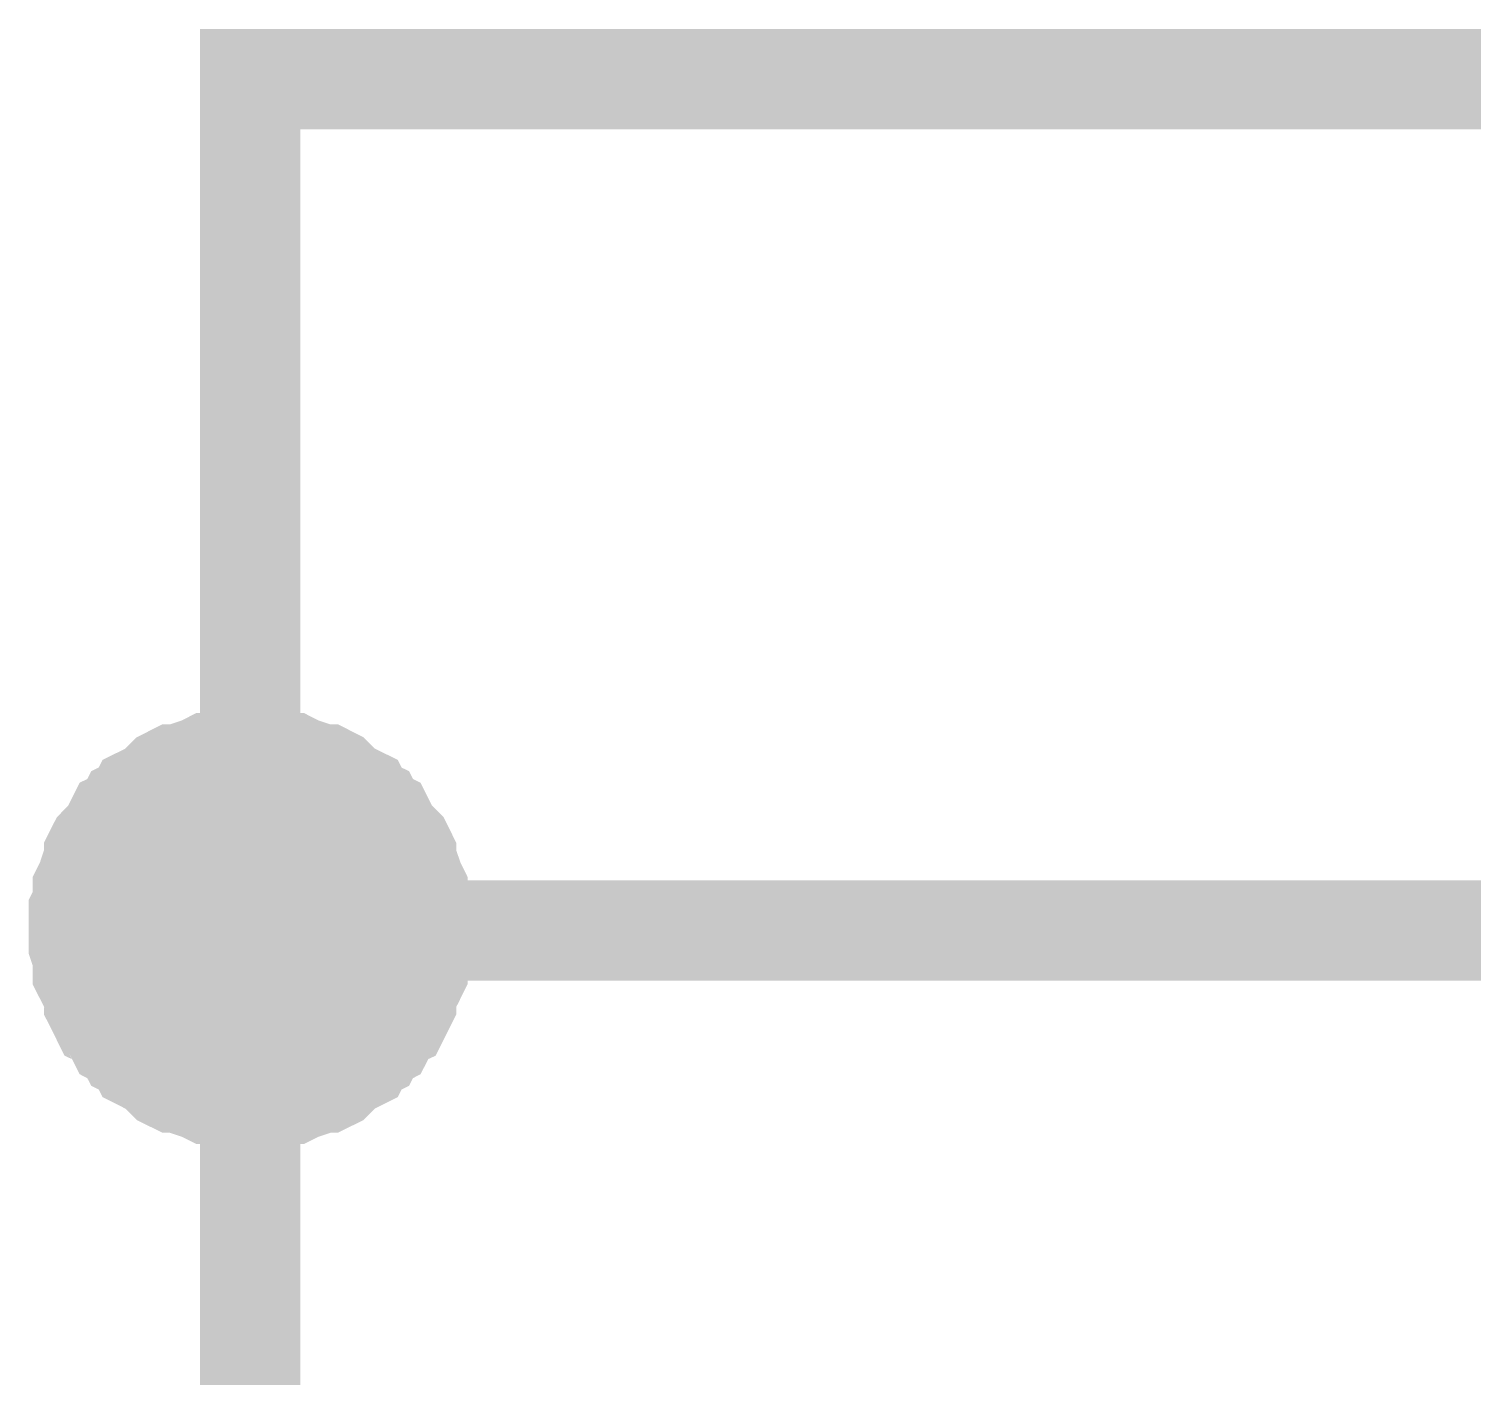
# Model space of a CAD drawing. Header units: inches. Extents: x 0 to 11, y 0 to 8.5.
# Drawn here: x 6.6739 to 6.8435, y 4.7472 to 4.9056 of the extents above; entities that cross this region are included whole.
import ezdxf

# ---------------------------------------------------------------- set-up
doc = ezdxf.new("R2010")
doc.units = ezdxf.units.IN
doc.header["$MEASUREMENT"] = 0
doc.layers.add('Sheet', color=255, linetype='Continuous')

msp = doc.modelspace()

# ---------------------------------------------------------------- linework, layer by layer
at = {"layer": 'Sheet'}
for points, const_width in [([(6.79995, 4.89965), (6.69989, 4.89965), (6.69989, 4.79957)], 0.0118), ([(7.00008, 4.89965), (6.79995, 4.89965)], 0.0118), ([(6.67978, 4.79957), (6.67978, 4.80046), (6.67978, 4.8018), (6.68023, 4.8027), (6.68023, 4.80359), (6.68023, 4.80448), (6.68068, 4.80538), (6.68112, 4.80672), (6.68157, 4.80761), (6.68157, 4.80851), (6.68202, 4.8094), (6.68246, 4.80985), (6.68336, 4.81074), (6.6838, 4.81163), (6.68425, 4.81253), (6.68514, 4.81297), (6.68559, 4.81387), (6.68648, 4.81431), (6.68693, 4.81521), (6.68782, 4.81565), (6.68872, 4.8161), (6.68961, 4.81699), (6.69006, 4.81744), (6.69095, 4.81789), (6.69185, 4.81789), (6.69274, 4.81833), (6.69408, 4.81878), (6.69497, 4.81923), (6.69587, 4.81923), (6.69676, 4.81923), (6.69765, 4.81968), (6.69899, 4.81968), (6.69989, 4.81968)], 0.0118), ([(6.67978, 4.79957), (6.67978, 4.80046), (6.67978, 4.8018), (6.68023, 4.8027), (6.68023, 4.80359), (6.68023, 4.80448), (6.68068, 4.80538), (6.68112, 4.80672), (6.68157, 4.80761), (6.68157, 4.80851), (6.68202, 4.8094), (6.68246, 4.80985), (6.68336, 4.81074), (6.6838, 4.81163), (6.68425, 4.81253), (6.68514, 4.81297), (6.68559, 4.81387), (6.68648, 4.81431), (6.68693, 4.81521), (6.68782, 4.81565), (6.68872, 4.8161), (6.68961, 4.81699), (6.69006, 4.81744), (6.69095, 4.81789), (6.69185, 4.81789), (6.69274, 4.81833), (6.69408, 4.81878), (6.69497, 4.81923), (6.69587, 4.81923), (6.69676, 4.81923), (6.69765, 4.81968), (6.69899, 4.81968), (6.69989, 4.81968)], 0.0118), ([(6.67978, 4.79957), (6.67978, 4.80046), (6.67978, 4.8018), (6.68023, 4.8027), (6.68023, 4.80359), (6.68023, 4.80448), (6.68068, 4.80538), (6.68112, 4.80672), (6.68157, 4.80761), (6.68157, 4.80851), (6.68202, 4.8094), (6.68246, 4.80985), (6.68336, 4.81074), (6.6838, 4.81163), (6.68425, 4.81253), (6.68514, 4.81297), (6.68559, 4.81387), (6.68648, 4.81431), (6.68693, 4.81521), (6.68782, 4.81565), (6.68872, 4.8161), (6.68961, 4.81699), (6.69006, 4.81744), (6.69095, 4.81789), (6.69185, 4.81789), (6.69274, 4.81833), (6.69408, 4.81878), (6.69497, 4.81923), (6.69587, 4.81923), (6.69676, 4.81923), (6.69765, 4.81968), (6.69899, 4.81968), (6.69989, 4.81968)], 0.0118), ([(6.67978, 4.79957), (6.67978, 4.80046), (6.67978, 4.8018), (6.68023, 4.8027), (6.68023, 4.80359), (6.68023, 4.80448), (6.68068, 4.80538), (6.68112, 4.80672), (6.68157, 4.80761), (6.68157, 4.80851), (6.68202, 4.8094), (6.68246, 4.80985), (6.68336, 4.81074), (6.6838, 4.81163), (6.68425, 4.81253), (6.68514, 4.81297), (6.68559, 4.81387), (6.68648, 4.81431), (6.68693, 4.81521), (6.68782, 4.81565), (6.68872, 4.8161), (6.68961, 4.81699), (6.69006, 4.81744), (6.69095, 4.81789), (6.69185, 4.81789), (6.69274, 4.81833), (6.69408, 4.81878), (6.69497, 4.81923), (6.69587, 4.81923), (6.69676, 4.81923), (6.69765, 4.81968), (6.69899, 4.81968), (6.69989, 4.81968)], 0.0118), ([(6.69989, 4.81968), (6.69989, 4.81968)], 0.0118), ([(6.69989, 4.81968), (6.70078, 4.81968), (6.70212, 4.81968), (6.70301, 4.81923), (6.70391, 4.81923), (6.7048, 4.81923), (6.70569, 4.81878), (6.70703, 4.81833), (6.70793, 4.81789), (6.70882, 4.81789), (6.70971, 4.81744), (6.71016, 4.81699), (6.71105, 4.8161), (6.71195, 4.81565), (6.71284, 4.81521), (6.71329, 4.81431), (6.71418, 4.81387), (6.71463, 4.81297), (6.71552, 4.81253), (6.71597, 4.81163), (6.71641, 4.81074), (6.71731, 4.80985), (6.71776, 4.8094), (6.7182, 4.80851), (6.7182, 4.80761), (6.71865, 4.80672), (6.7191, 4.80538), (6.71954, 4.80448), (6.71954, 4.80359), (6.71954, 4.8027), (6.71999, 4.8018), (6.71999, 4.80046), (6.71999, 4.79957)], 0.0118), ([(6.69989, 4.81968), (6.69989, 4.81968)], 0.0118), ([(6.69989, 4.81968), (6.70078, 4.81968), (6.70212, 4.81968), (6.70301, 4.81923), (6.70391, 4.81923), (6.7048, 4.81923), (6.70569, 4.81878), (6.70703, 4.81833), (6.70793, 4.81789), (6.70882, 4.81789), (6.70971, 4.81744), (6.71016, 4.81699), (6.71105, 4.8161), (6.71195, 4.81565), (6.71284, 4.81521), (6.71329, 4.81431), (6.71418, 4.81387), (6.71463, 4.81297), (6.71552, 4.81253), (6.71597, 4.81163), (6.71641, 4.81074), (6.71731, 4.80985), (6.71776, 4.8094), (6.7182, 4.80851), (6.7182, 4.80761), (6.71865, 4.80672), (6.7191, 4.80538), (6.71954, 4.80448), (6.71954, 4.80359), (6.71954, 4.8027), (6.71999, 4.8018), (6.71999, 4.80046), (6.71999, 4.79957)], 0.0118), ([(6.69989, 4.81968), (6.69989, 4.81968)], 0.0118), ([(6.69989, 4.81968), (6.70078, 4.81968), (6.70212, 4.81968), (6.70301, 4.81923), (6.70391, 4.81923), (6.7048, 4.81923), (6.70569, 4.81878), (6.70703, 4.81833), (6.70793, 4.81789), (6.70882, 4.81789), (6.70971, 4.81744), (6.71016, 4.81699), (6.71105, 4.8161), (6.71195, 4.81565), (6.71284, 4.81521), (6.71329, 4.81431), (6.71418, 4.81387), (6.71463, 4.81297), (6.71552, 4.81253), (6.71597, 4.81163), (6.71641, 4.81074), (6.71731, 4.80985), (6.71776, 4.8094), (6.7182, 4.80851), (6.7182, 4.80761), (6.71865, 4.80672), (6.7191, 4.80538), (6.71954, 4.80448), (6.71954, 4.80359), (6.71954, 4.8027), (6.71999, 4.8018), (6.71999, 4.80046), (6.71999, 4.79957)], 0.0118), ([(6.69989, 4.81968), (6.69989, 4.81968)], 0.0118), ([(6.69989, 4.81968), (6.70078, 4.81968), (6.70212, 4.81968), (6.70301, 4.81923), (6.70391, 4.81923), (6.7048, 4.81923), (6.70569, 4.81878), (6.70703, 4.81833), (6.70793, 4.81789), (6.70882, 4.81789), (6.70971, 4.81744), (6.71016, 4.81699), (6.71105, 4.8161), (6.71195, 4.81565), (6.71284, 4.81521), (6.71329, 4.81431), (6.71418, 4.81387), (6.71463, 4.81297), (6.71552, 4.81253), (6.71597, 4.81163), (6.71641, 4.81074), (6.71731, 4.80985), (6.71776, 4.8094), (6.7182, 4.80851), (6.7182, 4.80761), (6.71865, 4.80672), (6.7191, 4.80538), (6.71954, 4.80448), (6.71954, 4.80359), (6.71954, 4.8027), (6.71999, 4.8018), (6.71999, 4.80046), (6.71999, 4.79957)], 0.0118), ([(6.67978, 4.79957), (6.67978, 4.80046), (6.67978, 4.8018), (6.68023, 4.8027), (6.68023, 4.80359), (6.68023, 4.80448), (6.68068, 4.80538), (6.68112, 4.80672), (6.68157, 4.80761), (6.68157, 4.80851), (6.68202, 4.8094), (6.68246, 4.80985), (6.68336, 4.81074), (6.6838, 4.81163), (6.68425, 4.81253), (6.68514, 4.81297), (6.68559, 4.81387), (6.68648, 4.81431), (6.68693, 4.81521), (6.68782, 4.81565), (6.68872, 4.8161), (6.68961, 4.81699), (6.69006, 4.81744), (6.69095, 4.81789), (6.69185, 4.81789), (6.69274, 4.81833), (6.69408, 4.81878), (6.69497, 4.81923), (6.69587, 4.81923), (6.69676, 4.81923), (6.69765, 4.81968), (6.69899, 4.81968), (6.69989, 4.81968)], 0.0039), ([(6.67978, 4.79957), (6.67978, 4.80046), (6.67978, 4.8018), (6.68023, 4.8027), (6.68023, 4.80359), (6.68023, 4.80448), (6.68068, 4.80538), (6.68112, 4.80672), (6.68157, 4.80761), (6.68157, 4.80851), (6.68202, 4.8094), (6.68246, 4.80985), (6.68336, 4.81074), (6.6838, 4.81163), (6.68425, 4.81253), (6.68514, 4.81297), (6.68559, 4.81387), (6.68648, 4.81431), (6.68693, 4.81521), (6.68782, 4.81565), (6.68872, 4.8161), (6.68961, 4.81699), (6.69006, 4.81744), (6.69095, 4.81789), (6.69185, 4.81789), (6.69274, 4.81833), (6.69408, 4.81878), (6.69497, 4.81923), (6.69587, 4.81923), (6.69676, 4.81923), (6.69765, 4.81968), (6.69899, 4.81968), (6.69989, 4.81968)], 0.0039), ([(6.67978, 4.79957), (6.67978, 4.80046), (6.67978, 4.8018), (6.68023, 4.8027), (6.68023, 4.80359), (6.68023, 4.80448), (6.68068, 4.80538), (6.68112, 4.80672), (6.68157, 4.80761), (6.68157, 4.80851), (6.68202, 4.8094), (6.68246, 4.80985), (6.68336, 4.81074), (6.6838, 4.81163), (6.68425, 4.81253), (6.68514, 4.81297), (6.68559, 4.81387), (6.68648, 4.81431), (6.68693, 4.81521), (6.68782, 4.81565), (6.68872, 4.8161), (6.68961, 4.81699), (6.69006, 4.81744), (6.69095, 4.81789), (6.69185, 4.81789), (6.69274, 4.81833), (6.69408, 4.81878), (6.69497, 4.81923), (6.69587, 4.81923), (6.69676, 4.81923), (6.69765, 4.81968), (6.69899, 4.81968), (6.69989, 4.81968)], 0.0039), ([(6.67978, 4.79957), (6.67978, 4.80046), (6.67978, 4.8018), (6.68023, 4.8027), (6.68023, 4.80359), (6.68023, 4.80448), (6.68068, 4.80538), (6.68112, 4.80672), (6.68157, 4.80761), (6.68157, 4.80851), (6.68202, 4.8094), (6.68246, 4.80985), (6.68336, 4.81074), (6.6838, 4.81163), (6.68425, 4.81253), (6.68514, 4.81297), (6.68559, 4.81387), (6.68648, 4.81431), (6.68693, 4.81521), (6.68782, 4.81565), (6.68872, 4.8161), (6.68961, 4.81699), (6.69006, 4.81744), (6.69095, 4.81789), (6.69185, 4.81789), (6.69274, 4.81833), (6.69408, 4.81878), (6.69497, 4.81923), (6.69587, 4.81923), (6.69676, 4.81923), (6.69765, 4.81968), (6.69899, 4.81968), (6.69989, 4.81968)], 0.0039), ([(6.69989, 4.81968), (6.69989, 4.81968)], 0.0039), ([(6.69989, 4.81968), (6.70078, 4.81968), (6.70212, 4.81968), (6.70301, 4.81923), (6.70391, 4.81923), (6.7048, 4.81923), (6.70569, 4.81878), (6.70703, 4.81833), (6.70793, 4.81789), (6.70882, 4.81789), (6.70971, 4.81744), (6.71016, 4.81699), (6.71105, 4.8161), (6.71195, 4.81565), (6.71284, 4.81521), (6.71329, 4.81431), (6.71418, 4.81387), (6.71463, 4.81297), (6.71552, 4.81253), (6.71597, 4.81163), (6.71641, 4.81074), (6.71731, 4.80985), (6.71776, 4.8094), (6.7182, 4.80851), (6.7182, 4.80761), (6.71865, 4.80672), (6.7191, 4.80538), (6.71954, 4.80448), (6.71954, 4.80359), (6.71954, 4.8027), (6.71999, 4.8018), (6.71999, 4.80046), (6.71999, 4.79957)], 0.0039), ([(6.69989, 4.81968), (6.69989, 4.81968)], 0.0039), ([(6.69989, 4.81968), (6.70078, 4.81968), (6.70212, 4.81968), (6.70301, 4.81923), (6.70391, 4.81923), (6.7048, 4.81923), (6.70569, 4.81878), (6.70703, 4.81833), (6.70793, 4.81789), (6.70882, 4.81789), (6.70971, 4.81744), (6.71016, 4.81699), (6.71105, 4.8161), (6.71195, 4.81565), (6.71284, 4.81521), (6.71329, 4.81431), (6.71418, 4.81387), (6.71463, 4.81297), (6.71552, 4.81253), (6.71597, 4.81163), (6.71641, 4.81074), (6.71731, 4.80985), (6.71776, 4.8094), (6.7182, 4.80851), (6.7182, 4.80761), (6.71865, 4.80672), (6.7191, 4.80538), (6.71954, 4.80448), (6.71954, 4.80359), (6.71954, 4.8027), (6.71999, 4.8018), (6.71999, 4.80046), (6.71999, 4.79957)], 0.0039), ([(6.69989, 4.81968), (6.69989, 4.81968)], 0.0039), ([(6.69989, 4.81968), (6.70078, 4.81968), (6.70212, 4.81968), (6.70301, 4.81923), (6.70391, 4.81923), (6.7048, 4.81923), (6.70569, 4.81878), (6.70703, 4.81833), (6.70793, 4.81789), (6.70882, 4.81789), (6.70971, 4.81744), (6.71016, 4.81699), (6.71105, 4.8161), (6.71195, 4.81565), (6.71284, 4.81521), (6.71329, 4.81431), (6.71418, 4.81387), (6.71463, 4.81297), (6.71552, 4.81253), (6.71597, 4.81163), (6.71641, 4.81074), (6.71731, 4.80985), (6.71776, 4.8094), (6.7182, 4.80851), (6.7182, 4.80761), (6.71865, 4.80672), (6.7191, 4.80538), (6.71954, 4.80448), (6.71954, 4.80359), (6.71954, 4.8027), (6.71999, 4.8018), (6.71999, 4.80046), (6.71999, 4.79957)], 0.0039), ([(6.69989, 4.81968), (6.69989, 4.81968)], 0.0039), ([(6.69989, 4.81968), (6.70078, 4.81968), (6.70212, 4.81968), (6.70301, 4.81923), (6.70391, 4.81923), (6.7048, 4.81923), (6.70569, 4.81878), (6.70703, 4.81833), (6.70793, 4.81789), (6.70882, 4.81789), (6.70971, 4.81744), (6.71016, 4.81699), (6.71105, 4.8161), (6.71195, 4.81565), (6.71284, 4.81521), (6.71329, 4.81431), (6.71418, 4.81387), (6.71463, 4.81297), (6.71552, 4.81253), (6.71597, 4.81163), (6.71641, 4.81074), (6.71731, 4.80985), (6.71776, 4.8094), (6.7182, 4.80851), (6.7182, 4.80761), (6.71865, 4.80672), (6.7191, 4.80538), (6.71954, 4.80448), (6.71954, 4.80359), (6.71954, 4.8027), (6.71999, 4.8018), (6.71999, 4.80046), (6.71999, 4.79957)], 0.0039), ([(6.69989, 4.77991), (6.69899, 4.77991), (6.69765, 4.77991), (6.69676, 4.78036), (6.69587, 4.78036), (6.69497, 4.78036), (6.69408, 4.7808), (6.69274, 4.78125), (6.69185, 4.7817), (6.69095, 4.7817), (6.69006, 4.78214), (6.68961, 4.78259), (6.68872, 4.78348), (6.68782, 4.78393), (6.68693, 4.78438), (6.68648, 4.78527), (6.68559, 4.78572), (6.68514, 4.78661), (6.68425, 4.78706), (6.6838, 4.78795), (6.68336, 4.78885), (6.68246, 4.78929), (6.68202, 4.79019), (6.68157, 4.79108), (6.68157, 4.79197), (6.68112, 4.79287), (6.68068, 4.79376), (6.68023, 4.79465), (6.68023, 4.79555), (6.68023, 4.79644), (6.67978, 4.79778), (6.67978, 4.79868), (6.67978, 4.79957)], 0.0118), ([(6.67978, 4.79957), (6.67978, 4.79957)], 0.0118), ([(6.69989, 4.77991), (6.69899, 4.77991), (6.69765, 4.77991), (6.69676, 4.78036), (6.69587, 4.78036), (6.69497, 4.78036), (6.69408, 4.7808), (6.69274, 4.78125), (6.69185, 4.7817), (6.69095, 4.7817), (6.69006, 4.78214), (6.68961, 4.78259), (6.68872, 4.78348), (6.68782, 4.78393), (6.68693, 4.78438), (6.68648, 4.78527), (6.68559, 4.78572), (6.68514, 4.78661), (6.68425, 4.78706), (6.6838, 4.78795), (6.68336, 4.78885), (6.68246, 4.78929), (6.68202, 4.79019), (6.68157, 4.79108), (6.68157, 4.79197), (6.68112, 4.79287), (6.68068, 4.79376), (6.68023, 4.79465), (6.68023, 4.79555), (6.68023, 4.79644), (6.67978, 4.79778), (6.67978, 4.79868), (6.67978, 4.79957)], 0.0118), ([(6.67978, 4.79957), (6.67978, 4.79957)], 0.0118), ([(6.69989, 4.77991), (6.69899, 4.77991), (6.69765, 4.77991), (6.69676, 4.78036), (6.69587, 4.78036), (6.69497, 4.78036), (6.69408, 4.7808), (6.69274, 4.78125), (6.69185, 4.7817), (6.69095, 4.7817), (6.69006, 4.78214), (6.68961, 4.78259), (6.68872, 4.78348), (6.68782, 4.78393), (6.68693, 4.78438), (6.68648, 4.78527), (6.68559, 4.78572), (6.68514, 4.78661), (6.68425, 4.78706), (6.6838, 4.78795), (6.68336, 4.78885), (6.68246, 4.78929), (6.68202, 4.79019), (6.68157, 4.79108), (6.68157, 4.79197), (6.68112, 4.79287), (6.68068, 4.79376), (6.68023, 4.79465), (6.68023, 4.79555), (6.68023, 4.79644), (6.67978, 4.79778), (6.67978, 4.79868), (6.67978, 4.79957)], 0.0118), ([(6.67978, 4.79957), (6.67978, 4.79957)], 0.0118), ([(6.69989, 4.77991), (6.69899, 4.77991), (6.69765, 4.77991), (6.69676, 4.78036), (6.69587, 4.78036), (6.69497, 4.78036), (6.69408, 4.7808), (6.69274, 4.78125), (6.69185, 4.7817), (6.69095, 4.7817), (6.69006, 4.78214), (6.68961, 4.78259), (6.68872, 4.78348), (6.68782, 4.78393), (6.68693, 4.78438), (6.68648, 4.78527), (6.68559, 4.78572), (6.68514, 4.78661), (6.68425, 4.78706), (6.6838, 4.78795), (6.68336, 4.78885), (6.68246, 4.78929), (6.68202, 4.79019), (6.68157, 4.79108), (6.68157, 4.79197), (6.68112, 4.79287), (6.68068, 4.79376), (6.68023, 4.79465), (6.68023, 4.79555), (6.68023, 4.79644), (6.67978, 4.79778), (6.67978, 4.79868), (6.67978, 4.79957)], 0.0118), ([(6.67978, 4.79957), (6.67978, 4.79957)], 0.0118), ([(6.79995, 4.79957), (6.69989, 4.79957), (6.69989, 4.69993)], 0.0118), ([(6.71999, 4.79957), (6.71999, 4.79868), (6.71999, 4.79778), (6.71954, 4.79644), (6.71954, 4.79555), (6.71954, 4.79465), (6.7191, 4.79376), (6.71865, 4.79287), (6.7182, 4.79197), (6.7182, 4.79108), (6.71776, 4.79019), (6.71731, 4.78929), (6.71641, 4.78885), (6.71597, 4.78795), (6.71552, 4.78706), (6.71463, 4.78661), (6.71418, 4.78572), (6.71329, 4.78527), (6.71284, 4.78438), (6.71195, 4.78393), (6.71105, 4.78348), (6.71016, 4.78259), (6.70971, 4.78214), (6.70882, 4.7817), (6.70793, 4.7817), (6.70703, 4.78125), (6.70569, 4.7808), (6.7048, 4.78036), (6.70391, 4.78036), (6.70301, 4.78036), (6.70212, 4.77991), (6.70078, 4.77991), (6.69989, 4.77991)], 0.0118), ([(6.71999, 4.79957), (6.71999, 4.79868), (6.71999, 4.79778), (6.71954, 4.79644), (6.71954, 4.79555), (6.71954, 4.79465), (6.7191, 4.79376), (6.71865, 4.79287), (6.7182, 4.79197), (6.7182, 4.79108), (6.71776, 4.79019), (6.71731, 4.78929), (6.71641, 4.78885), (6.71597, 4.78795), (6.71552, 4.78706), (6.71463, 4.78661), (6.71418, 4.78572), (6.71329, 4.78527), (6.71284, 4.78438), (6.71195, 4.78393), (6.71105, 4.78348), (6.71016, 4.78259), (6.70971, 4.78214), (6.70882, 4.7817), (6.70793, 4.7817), (6.70703, 4.78125), (6.70569, 4.7808), (6.7048, 4.78036), (6.70391, 4.78036), (6.70301, 4.78036), (6.70212, 4.77991), (6.70078, 4.77991), (6.69989, 4.77991)], 0.0118), ([(6.71999, 4.79957), (6.71999, 4.79868), (6.71999, 4.79778), (6.71954, 4.79644), (6.71954, 4.79555), (6.71954, 4.79465), (6.7191, 4.79376), (6.71865, 4.79287), (6.7182, 4.79197), (6.7182, 4.79108), (6.71776, 4.79019), (6.71731, 4.78929), (6.71641, 4.78885), (6.71597, 4.78795), (6.71552, 4.78706), (6.71463, 4.78661), (6.71418, 4.78572), (6.71329, 4.78527), (6.71284, 4.78438), (6.71195, 4.78393), (6.71105, 4.78348), (6.71016, 4.78259), (6.70971, 4.78214), (6.70882, 4.7817), (6.70793, 4.7817), (6.70703, 4.78125), (6.70569, 4.7808), (6.7048, 4.78036), (6.70391, 4.78036), (6.70301, 4.78036), (6.70212, 4.77991), (6.70078, 4.77991), (6.69989, 4.77991)], 0.0118), ([(6.71999, 4.79957), (6.71999, 4.79868), (6.71999, 4.79778), (6.71954, 4.79644), (6.71954, 4.79555), (6.71954, 4.79465), (6.7191, 4.79376), (6.71865, 4.79287), (6.7182, 4.79197), (6.7182, 4.79108), (6.71776, 4.79019), (6.71731, 4.78929), (6.71641, 4.78885), (6.71597, 4.78795), (6.71552, 4.78706), (6.71463, 4.78661), (6.71418, 4.78572), (6.71329, 4.78527), (6.71284, 4.78438), (6.71195, 4.78393), (6.71105, 4.78348), (6.71016, 4.78259), (6.70971, 4.78214), (6.70882, 4.7817), (6.70793, 4.7817), (6.70703, 4.78125), (6.70569, 4.7808), (6.7048, 4.78036), (6.70391, 4.78036), (6.70301, 4.78036), (6.70212, 4.77991), (6.70078, 4.77991), (6.69989, 4.77991)], 0.0118), ([(6.71999, 4.79957), (6.71999, 4.79957), (6.71999, 4.79957), (6.71999, 4.79957), (6.71999, 4.79957), (6.71999, 4.79957), (6.71999, 4.79957), (6.71999, 4.79957), (6.71999, 4.79957), (6.71999, 4.79957), (6.71999, 4.79957), (6.71999, 4.79957), (6.71999, 4.79957), (6.71999, 4.79957), (6.71999, 4.79957), (6.71999, 4.79957), (6.71999, 4.79957), (6.71999, 4.79957), (6.71999, 4.79957), (6.71999, 4.79957), (6.71999, 4.79957), (6.71999, 4.79957), (6.71999, 4.79957), (6.71999, 4.79957), (6.71999, 4.79957), (6.71999, 4.79957), (6.71999, 4.79957), (6.71999, 4.79957), (6.71999, 4.79957), (6.71999, 4.79957), (6.71999, 4.79957), (6.71999, 4.79957), (6.71999, 4.79957)], 0.0118), ([(6.71999, 4.79957), (6.71999, 4.79957)], 0.0118), ([(6.71999, 4.79957), (6.71999, 4.79957), (6.71999, 4.79957), (6.71999, 4.79957), (6.71999, 4.79957), (6.71999, 4.79957), (6.71999, 4.79957), (6.71999, 4.79957), (6.71999, 4.79957), (6.71999, 4.79957), (6.71999, 4.79957), (6.71999, 4.79957), (6.71999, 4.79957), (6.71999, 4.79957), (6.71999, 4.79957), (6.71999, 4.79957), (6.71999, 4.79957), (6.71999, 4.79957), (6.71999, 4.79957), (6.71999, 4.79957), (6.71999, 4.79957), (6.71999, 4.79957), (6.71999, 4.79957), (6.71999, 4.79957), (6.71999, 4.79957), (6.71999, 4.79957), (6.71999, 4.79957), (6.71999, 4.79957), (6.71999, 4.79957), (6.71999, 4.79957), (6.71999, 4.79957), (6.71999, 4.79957), (6.71999, 4.79957)], 0.0118), ([(6.71999, 4.79957), (6.71999, 4.79957)], 0.0118), ([(6.71999, 4.79957), (6.71999, 4.79957), (6.71999, 4.79957), (6.71999, 4.79957), (6.71999, 4.79957), (6.71999, 4.79957), (6.71999, 4.79957), (6.71999, 4.79957), (6.71999, 4.79957), (6.71999, 4.79957), (6.71999, 4.79957), (6.71999, 4.79957), (6.71999, 4.79957), (6.71999, 4.79957), (6.71999, 4.79957), (6.71999, 4.79957), (6.71999, 4.79957), (6.71999, 4.79957), (6.71999, 4.79957), (6.71999, 4.79957), (6.71999, 4.79957), (6.71999, 4.79957), (6.71999, 4.79957), (6.71999, 4.79957), (6.71999, 4.79957), (6.71999, 4.79957), (6.71999, 4.79957), (6.71999, 4.79957), (6.71999, 4.79957), (6.71999, 4.79957), (6.71999, 4.79957), (6.71999, 4.79957), (6.71999, 4.79957)], 0.0118), ([(6.71999, 4.79957), (6.71999, 4.79957)], 0.0118), ([(6.71999, 4.79957), (6.71999, 4.79957), (6.71999, 4.79957), (6.71999, 4.79957), (6.71999, 4.79957), (6.71999, 4.79957), (6.71999, 4.79957), (6.71999, 4.79957), (6.71999, 4.79957), (6.71999, 4.79957), (6.71999, 4.79957), (6.71999, 4.79957), (6.71999, 4.79957), (6.71999, 4.79957), (6.71999, 4.79957), (6.71999, 4.79957), (6.71999, 4.79957), (6.71999, 4.79957), (6.71999, 4.79957), (6.71999, 4.79957), (6.71999, 4.79957), (6.71999, 4.79957), (6.71999, 4.79957), (6.71999, 4.79957), (6.71999, 4.79957), (6.71999, 4.79957), (6.71999, 4.79957), (6.71999, 4.79957), (6.71999, 4.79957), (6.71999, 4.79957), (6.71999, 4.79957), (6.71999, 4.79957), (6.71999, 4.79957)], 0.0118), ([(6.71999, 4.79957), (6.71999, 4.79957)], 0.0118), ([(7.00008, 4.79957), (6.79995, 4.79957)], 0.0118), ([(6.69989, 4.77991), (6.69899, 4.77991), (6.69765, 4.77991), (6.69676, 4.78036), (6.69587, 4.78036), (6.69497, 4.78036), (6.69408, 4.7808), (6.69274, 4.78125), (6.69185, 4.7817), (6.69095, 4.7817), (6.69006, 4.78214), (6.68961, 4.78259), (6.68872, 4.78348), (6.68782, 4.78393), (6.68693, 4.78438), (6.68648, 4.78527), (6.68559, 4.78572), (6.68514, 4.78661), (6.68425, 4.78706), (6.6838, 4.78795), (6.68336, 4.78885), (6.68246, 4.78929), (6.68202, 4.79019), (6.68157, 4.79108), (6.68157, 4.79197), (6.68112, 4.79287), (6.68068, 4.79376), (6.68023, 4.79465), (6.68023, 4.79555), (6.68023, 4.79644), (6.67978, 4.79778), (6.67978, 4.79868), (6.67978, 4.79957)], 0.0039), ([(6.67978, 4.79957), (6.67978, 4.79957)], 0.0039), ([(6.69989, 4.77991), (6.69899, 4.77991), (6.69765, 4.77991), (6.69676, 4.78036), (6.69587, 4.78036), (6.69497, 4.78036), (6.69408, 4.7808), (6.69274, 4.78125), (6.69185, 4.7817), (6.69095, 4.7817), (6.69006, 4.78214), (6.68961, 4.78259), (6.68872, 4.78348), (6.68782, 4.78393), (6.68693, 4.78438), (6.68648, 4.78527), (6.68559, 4.78572), (6.68514, 4.78661), (6.68425, 4.78706), (6.6838, 4.78795), (6.68336, 4.78885), (6.68246, 4.78929), (6.68202, 4.79019), (6.68157, 4.79108), (6.68157, 4.79197), (6.68112, 4.79287), (6.68068, 4.79376), (6.68023, 4.79465), (6.68023, 4.79555), (6.68023, 4.79644), (6.67978, 4.79778), (6.67978, 4.79868), (6.67978, 4.79957)], 0.0039), ([(6.67978, 4.79957), (6.67978, 4.79957)], 0.0039), ([(6.69989, 4.77991), (6.69899, 4.77991), (6.69765, 4.77991), (6.69676, 4.78036), (6.69587, 4.78036), (6.69497, 4.78036), (6.69408, 4.7808), (6.69274, 4.78125), (6.69185, 4.7817), (6.69095, 4.7817), (6.69006, 4.78214), (6.68961, 4.78259), (6.68872, 4.78348), (6.68782, 4.78393), (6.68693, 4.78438), (6.68648, 4.78527), (6.68559, 4.78572), (6.68514, 4.78661), (6.68425, 4.78706), (6.6838, 4.78795), (6.68336, 4.78885), (6.68246, 4.78929), (6.68202, 4.79019), (6.68157, 4.79108), (6.68157, 4.79197), (6.68112, 4.79287), (6.68068, 4.79376), (6.68023, 4.79465), (6.68023, 4.79555), (6.68023, 4.79644), (6.67978, 4.79778), (6.67978, 4.79868), (6.67978, 4.79957)], 0.0039), ([(6.67978, 4.79957), (6.67978, 4.79957)], 0.0039), ([(6.69989, 4.77991), (6.69899, 4.77991), (6.69765, 4.77991), (6.69676, 4.78036), (6.69587, 4.78036), (6.69497, 4.78036), (6.69408, 4.7808), (6.69274, 4.78125), (6.69185, 4.7817), (6.69095, 4.7817), (6.69006, 4.78214), (6.68961, 4.78259), (6.68872, 4.78348), (6.68782, 4.78393), (6.68693, 4.78438), (6.68648, 4.78527), (6.68559, 4.78572), (6.68514, 4.78661), (6.68425, 4.78706), (6.6838, 4.78795), (6.68336, 4.78885), (6.68246, 4.78929), (6.68202, 4.79019), (6.68157, 4.79108), (6.68157, 4.79197), (6.68112, 4.79287), (6.68068, 4.79376), (6.68023, 4.79465), (6.68023, 4.79555), (6.68023, 4.79644), (6.67978, 4.79778), (6.67978, 4.79868), (6.67978, 4.79957)], 0.0039), ([(6.67978, 4.79957), (6.67978, 4.79957)], 0.0039), ([(6.71999, 4.79957), (6.71999, 4.79868), (6.71999, 4.79778), (6.71954, 4.79644), (6.71954, 4.79555), (6.71954, 4.79465), (6.7191, 4.79376), (6.71865, 4.79287), (6.7182, 4.79197), (6.7182, 4.79108), (6.71776, 4.79019), (6.71731, 4.78929), (6.71641, 4.78885), (6.71597, 4.78795), (6.71552, 4.78706), (6.71463, 4.78661), (6.71418, 4.78572), (6.71329, 4.78527), (6.71284, 4.78438), (6.71195, 4.78393), (6.71105, 4.78348), (6.71016, 4.78259), (6.70971, 4.78214), (6.70882, 4.7817), (6.70793, 4.7817), (6.70703, 4.78125), (6.70569, 4.7808), (6.7048, 4.78036), (6.70391, 4.78036), (6.70301, 4.78036), (6.70212, 4.77991), (6.70078, 4.77991), (6.69989, 4.77991)], 0.0039), ([(6.71999, 4.79957), (6.71999, 4.79868), (6.71999, 4.79778), (6.71954, 4.79644), (6.71954, 4.79555), (6.71954, 4.79465), (6.7191, 4.79376), (6.71865, 4.79287), (6.7182, 4.79197), (6.7182, 4.79108), (6.71776, 4.79019), (6.71731, 4.78929), (6.71641, 4.78885), (6.71597, 4.78795), (6.71552, 4.78706), (6.71463, 4.78661), (6.71418, 4.78572), (6.71329, 4.78527), (6.71284, 4.78438), (6.71195, 4.78393), (6.71105, 4.78348), (6.71016, 4.78259), (6.70971, 4.78214), (6.70882, 4.7817), (6.70793, 4.7817), (6.70703, 4.78125), (6.70569, 4.7808), (6.7048, 4.78036), (6.70391, 4.78036), (6.70301, 4.78036), (6.70212, 4.77991), (6.70078, 4.77991), (6.69989, 4.77991)], 0.0039), ([(6.71999, 4.79957), (6.71999, 4.79868), (6.71999, 4.79778), (6.71954, 4.79644), (6.71954, 4.79555), (6.71954, 4.79465), (6.7191, 4.79376), (6.71865, 4.79287), (6.7182, 4.79197), (6.7182, 4.79108), (6.71776, 4.79019), (6.71731, 4.78929), (6.71641, 4.78885), (6.71597, 4.78795), (6.71552, 4.78706), (6.71463, 4.78661), (6.71418, 4.78572), (6.71329, 4.78527), (6.71284, 4.78438), (6.71195, 4.78393), (6.71105, 4.78348), (6.71016, 4.78259), (6.70971, 4.78214), (6.70882, 4.7817), (6.70793, 4.7817), (6.70703, 4.78125), (6.70569, 4.7808), (6.7048, 4.78036), (6.70391, 4.78036), (6.70301, 4.78036), (6.70212, 4.77991), (6.70078, 4.77991), (6.69989, 4.77991)], 0.0039), ([(6.71999, 4.79957), (6.71999, 4.79868), (6.71999, 4.79778), (6.71954, 4.79644), (6.71954, 4.79555), (6.71954, 4.79465), (6.7191, 4.79376), (6.71865, 4.79287), (6.7182, 4.79197), (6.7182, 4.79108), (6.71776, 4.79019), (6.71731, 4.78929), (6.71641, 4.78885), (6.71597, 4.78795), (6.71552, 4.78706), (6.71463, 4.78661), (6.71418, 4.78572), (6.71329, 4.78527), (6.71284, 4.78438), (6.71195, 4.78393), (6.71105, 4.78348), (6.71016, 4.78259), (6.70971, 4.78214), (6.70882, 4.7817), (6.70793, 4.7817), (6.70703, 4.78125), (6.70569, 4.7808), (6.7048, 4.78036), (6.70391, 4.78036), (6.70301, 4.78036), (6.70212, 4.77991), (6.70078, 4.77991), (6.69989, 4.77991)], 0.0039), ([(6.71999, 4.79957), (6.71999, 4.79957), (6.71999, 4.79957), (6.71999, 4.79957), (6.71999, 4.79957), (6.71999, 4.79957), (6.71999, 4.79957), (6.71999, 4.79957), (6.71999, 4.79957), (6.71999, 4.79957), (6.71999, 4.79957), (6.71999, 4.79957), (6.71999, 4.79957), (6.71999, 4.79957), (6.71999, 4.79957), (6.71999, 4.79957), (6.71999, 4.79957), (6.71999, 4.79957), (6.71999, 4.79957), (6.71999, 4.79957), (6.71999, 4.79957), (6.71999, 4.79957), (6.71999, 4.79957), (6.71999, 4.79957), (6.71999, 4.79957), (6.71999, 4.79957), (6.71999, 4.79957), (6.71999, 4.79957), (6.71999, 4.79957), (6.71999, 4.79957), (6.71999, 4.79957), (6.71999, 4.79957), (6.71999, 4.79957)], 0.0039), ([(6.71999, 4.79957), (6.71999, 4.79957)], 0.0039), ([(6.71999, 4.79957), (6.71999, 4.79957), (6.71999, 4.79957), (6.71999, 4.79957), (6.71999, 4.79957), (6.71999, 4.79957), (6.71999, 4.79957), (6.71999, 4.79957), (6.71999, 4.79957), (6.71999, 4.79957), (6.71999, 4.79957), (6.71999, 4.79957), (6.71999, 4.79957), (6.71999, 4.79957), (6.71999, 4.79957), (6.71999, 4.79957), (6.71999, 4.79957), (6.71999, 4.79957), (6.71999, 4.79957), (6.71999, 4.79957), (6.71999, 4.79957), (6.71999, 4.79957), (6.71999, 4.79957), (6.71999, 4.79957), (6.71999, 4.79957), (6.71999, 4.79957), (6.71999, 4.79957), (6.71999, 4.79957), (6.71999, 4.79957), (6.71999, 4.79957), (6.71999, 4.79957), (6.71999, 4.79957), (6.71999, 4.79957)], 0.0039), ([(6.71999, 4.79957), (6.71999, 4.79957)], 0.0039), ([(6.71999, 4.79957), (6.71999, 4.79957), (6.71999, 4.79957), (6.71999, 4.79957), (6.71999, 4.79957), (6.71999, 4.79957), (6.71999, 4.79957), (6.71999, 4.79957), (6.71999, 4.79957), (6.71999, 4.79957), (6.71999, 4.79957), (6.71999, 4.79957), (6.71999, 4.79957), (6.71999, 4.79957), (6.71999, 4.79957), (6.71999, 4.79957), (6.71999, 4.79957), (6.71999, 4.79957), (6.71999, 4.79957), (6.71999, 4.79957), (6.71999, 4.79957), (6.71999, 4.79957), (6.71999, 4.79957), (6.71999, 4.79957), (6.71999, 4.79957), (6.71999, 4.79957), (6.71999, 4.79957), (6.71999, 4.79957), (6.71999, 4.79957), (6.71999, 4.79957), (6.71999, 4.79957), (6.71999, 4.79957), (6.71999, 4.79957)], 0.0039), ([(6.71999, 4.79957), (6.71999, 4.79957)], 0.0039), ([(6.71999, 4.79957), (6.71999, 4.79957), (6.71999, 4.79957), (6.71999, 4.79957), (6.71999, 4.79957), (6.71999, 4.79957), (6.71999, 4.79957), (6.71999, 4.79957), (6.71999, 4.79957), (6.71999, 4.79957), (6.71999, 4.79957), (6.71999, 4.79957), (6.71999, 4.79957), (6.71999, 4.79957), (6.71999, 4.79957), (6.71999, 4.79957), (6.71999, 4.79957), (6.71999, 4.79957), (6.71999, 4.79957), (6.71999, 4.79957), (6.71999, 4.79957), (6.71999, 4.79957), (6.71999, 4.79957), (6.71999, 4.79957), (6.71999, 4.79957), (6.71999, 4.79957), (6.71999, 4.79957), (6.71999, 4.79957), (6.71999, 4.79957), (6.71999, 4.79957), (6.71999, 4.79957), (6.71999, 4.79957), (6.71999, 4.79957)], 0.0039), ([(6.71999, 4.79957), (6.71999, 4.79957)], 0.0039)]:
    msp.add_lwpolyline(points, dxfattribs=dict(at, const_width=const_width))
at = {"layer": 'Sheet', "const_width": 0.02}
msp.add_lwpolyline([(6.69, 4.8, 1), (6.71, 4.8, 1)], format="xyb", close=True, dxfattribs=at)

doc.saveas('drawing.dxf')
